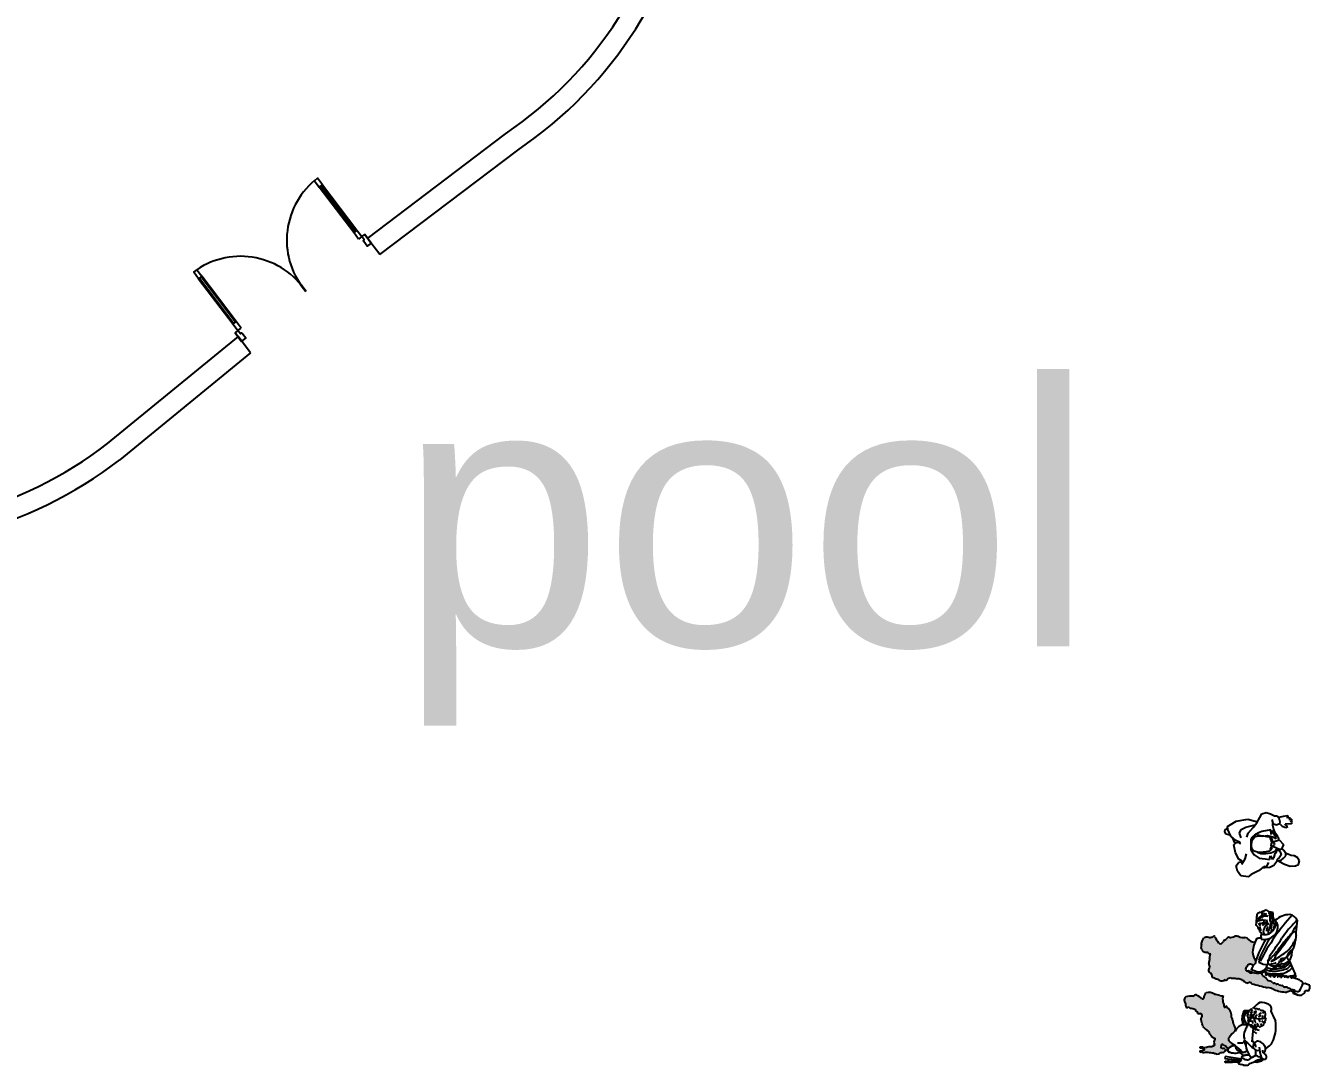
# Model space of a CAD drawing. Header units: millimetres. Extents: x -17017 to 2697, y 1903 to 18260.
# Drawn here: x -16975.748 to -16973.221, y 18224.347 to 18226.393 of the extents above; entities that cross this region are included whole.
import ezdxf

# ---------------------------------------------------------------- set-up
doc = ezdxf.new("R2010")
doc.units = ezdxf.units.MM
doc.linetypes.add('0', pattern=[0])
for name, color, linetype in [('1', 7, 'Continuous'), ('A-Door', 150, 'Continuous'), ('A-Glaz', 92, 'Continuous'), ('A-Wall', 50, 'Continuous'), ('BONGDO', 8, 'Continuous'), ('DIEN HOA', 111, 'Continuous'), ('DIENHOA', 3, 'Continuous'), ('NT', 1, 'Continuous')]:
    doc.layers.add(name, color=color, linetype=linetype)
doc.styles.get("Standard").update_dxf_attribs({"font": 'arial.ttf'})

# ---------------------------------------------------------------- blocks, each defined once
blk = doc.blocks.new('A$C213E319F')
at = {"layer": 'A-Door'}
for points in [[(35, 720), (0, 720), (0, 827), (50, 827), (50, 770), (50, 760), (35, 760)], [(1565, 720), (1600, 720), (1600, 827), (1550, 827), (1550, 770), (1550, 760), (1565, 760)], [(75, 720), (75, 640), (35, 640), (35, 720)], [(75, 640), (75, 80), (35, 80), (35, 640)], [(1525, 720), (1525, 640), (1565, 640), (1565, 720)], [(1525, 640), (1525, 80), (1565, 80), (1565, 640)], [(75, 0), (75, 80), (35, 80), (35, 0)], [(1525, 0), (1525, 80), (1565, 80), (1565, 0)]]:
    blk.add_lwpolyline(points, close=True, dxfattribs=at)
at = {"layer": 'A-Glaz'}
for points in [[(65, 640), (65, 80), (45, 80), (45, 640)], [(1535, 640), (1535, 80), (1555, 80), (1555, 640)]]:
    blk.add_lwpolyline(points, close=True, dxfattribs=at)
at = {"layer": 'A-Wall'}
for p, q in [((0, 827), (0, 720)), ((0, 827), (0, 720)), ((0, 827), (0, 720)), ((0, 827), (0, 720)), ((1600, 827), (1600, 720)), ((1600, 827), (1600, 720)), ((1600, 827), (1600, 720)), ((1600, 827), (1600, 720)), ((1600, 827), (1600, 720)), ((1600, 827), (1600, 720)), ((1600, 827), (1600, 720)), ((1600, 827), (1600, 720))]:
    blk.add_line(p, q, dxfattribs=at)
at = {"layer": 'NT', "color": 1}
for centre, start, end in [((32, 768), 273.1919, 3.8453), ((1568, 768), 176.1547, 266.8081)]:
    blk.add_arc(centre, 770, start, end, dxfattribs=at)
blk = doc.blocks.new('n43')
at = {"layer": 'BONGDO'}
h = blk.add_hatch(color=256, dxfattribs=at)
h.dxf.hatch_style = 1
h.paths.add_polyline_path([(-244, 235, 0.189822), (-207, 206, 0.132024), (-173, 219, 0.16762), (-156, 199, 0.012722), (-4, 160, -0.069924), (60, 143, 0.087508), (189, 117, -0.017585), (225, 129, -0.27277), (257, 98, -0.034751), (293, 85), (299, 89, -0.04982), (271, 101, -0.348721), (258, 120, -0.275721), (265, 131, 0.058353), (238, 140, -0.03654), (221, 149, 0.043784), (184, 164, 0.117468), (166, 164, -0.300836), (151, 175, 0.184303), (137, 182, -0.074517), (113, 188, 0.216167), (91, 194, -0.10127), (80, 194, 0.108857), (71, 206, 0.117803), (58, 205, -0.124861), (49, 208, 0.140049), (41, 216, 0.066781), (2, 229, -0.169306), (-5, 237, 0.151878), (-42, 272, -0.310901), (-49, 280, 0.043225), (-59, 291, -0.057437), (-65, 307, -0.136537), (-153, 310), (-158, 305, -0.223894), (-197, 322, -0.021174), (-208, 327, -0.333617), (-219, 342, -0.218061), (-210, 363, -0.046322), (-203, 365, 0.051159), (-199, 379, -0.115811), (-190, 390, 0.098737), (-180, 392, -0.171043), (-142, 378, -0.033742), (-124, 399, 0.375054), (-127, 443, -0.113266), (-149, 511, -0.088723), (-125, 609, -0.236839), (-201, 645, 0.034187), (-226, 652, -0.12099), (-285, 664, 0.063273), (-303, 665, 0.198406), (-325, 666, -0.145752), (-375, 656, 0.36637), (-384, 658, 0.07457), (-411, 635, -0.093184), (-427, 627, 0.232813), (-436, 616, -0.252736), (-466, 592, -0.3382), (-484, 603, -0.050074), (-522, 662, 0.364434), (-534, 665, -0.091948), (-567, 654, -0.130656), (-579, 656, 0.166773), (-630, 651, -0.031498), (-643, 623, -0.095462), (-649, 613, 0.054718), (-656, 599, 0.045233), (-652, 582, -0.04707), (-656, 551, -0.10197), (-648, 540, 0.147527), (-637, 516, 0.059626), (-598, 507, -0.082761), (-584, 501, 0.117317), (-564, 493, -0.03731), (-574, 444, 0.150384), (-573, 431, -0.053903), (-575, 409, -0.048685), (-579, 393, 0.158867), (-571, 363, 0.119474), (-585, 326, 0.229237), (-555, 301, -0.062263), (-550, 287, 0.126133), (-544, 257, -0.27863), (-509, 244, -0.12136), (-492, 242, -0.124837), (-477, 233, 0.273748), (-416, 239), (-415, 232), (-403, 237), (-394, 250), (-362, 260), (-359, 254, 0.037678), (-329, 254, 0.021175), (-294, 248, -0.169522), (-255, 235)])
h.paths.add_polyline_path([(-346, -164, 0.185688), (-357, -134, 0.255102), (-399, -35), (-402, -26), (-409, -18, -0.341076), (-427, -33, 0.159273), (-442, 23, -0.087984), (-440, 81, -0.10589), (-471, 83, 0.120207), (-524, 94, 0.217064), (-608, 109, 0.225305), (-628, 59, -0.49305), (-650, 52, 0.106538), (-701, 89, 0.238539), (-714, 88, -0.1001), (-735, 78, 0.063234), (-807, 69, 0.249793), (-821, 30, 0.250012), (-813, 17, -0.157082), (-808, -19, 0.611067), (-787, -33, -0.143701), (-763, -43, -0.108234), (-716, -56, -0.159752), (-704, -73), (-697, -72), (-690, -90, 0.10622), (-656, -92, -0.426437), (-663, -148, -0.204898), (-654, -169, -0.020512), (-640, -220), (-632, -227, 0.187085), (-588, -264, -0.132261), (-578, -279, 0.144343), (-561, -306, -0.090835), (-556, -315, 0.208758), (-520, -336), (-520, -348, 0.118614), (-531, -381, 0.115978), (-523, -395, -0.406), (-524, -408, -0.220631), (-534, -405, 0.211155), (-542, -421, 0.014213), (-595, -424, -0.100509), (-611, -426, -0.079723), (-639, -425, 0.027403), (-669, -426), (-669, -433), (-644, -431), (-643, -437, -0.052235), (-626, -443, -0.892518), (-627, -453, -0.048094), (-669, -462), (-667, -474), (-656, -469), (-630, -480, -0.142086), (-573, -482, -0.095542), (-522, -489, -0.15742), (-505, -493), (-479, -492), (-462, -477), (-444, -477, 0.261549), (-425, -469, -0.062258), (-411, -455, -0.086308), (-419, -444, 0.222281), (-426, -439, 0.064786), (-439, -440, 0.081871), (-462, -431, -0.050397), (-455, -399, -0.14588), (-439, -400, -0.130244), (-434, -409, -0.048707), (-411, -416, 0.222882), (-383, -436, -0.301741), (-321, -413, -0.019919), (-322, -407, -0.090404), (-384, -363, -0.323698), (-381, -330, -0.081702), (-320, -266, 0.150941), (-325, -221, 0.102468), (-338, -197, 0.168232)])
h.paths.add_polyline_path([(-248, -473, -0.07894), (-270, -470, -0.026588), (-282, -475, 0.01531), (-248, -499, 0.097247), (-219, -504, -0.098299), (-177, -505, -0.068045), (-203, -461, -0.173443)])
for p, q in [((-394, 250), (-362, 260)), ((-362, 260), (-359, 254)), ((-416, 239), (-415, 232)), ((-415, 232), (-403, 237)), ((-403, 237), (-394, 250)), ((-255, 235), (-244, 235)), ((293, 85), (301, 90)), ((-704, -73), (-697, -72)), ((-697, -72), (-690, -90)), ((-402, -26), (-409, -18)), ((-399, -35), (-402, -26)), ((-640, -220), (-632, -227)), ((-520, -336), (-520, -348)), ((-669, -426), (-669, -433)), ((-669, -433), (-644, -431)), ((-669, -462), (-667, -474)), ((-667, -474), (-656, -469)), ((-656, -469), (-630, -480)), ((-644, -431), (-643, -437)), ((-505, -493), (-479, -492)), ((-479, -492), (-462, -477)), ((-462, -477), (-444, -477))]:
    blk.add_line(p, q, dxfattribs=at)
for centre, radius, start, end in [((-858, 736), 243, 332.3308, 339.5473), ((-598, 579), 78.6, 76.1051, 113.9781), ((-571, 678), 23.5, 247.9885, 277.7639), ((-580, 750), 96.4, 277.6682, 298.6821), ((-530, 657), 9.31, 33.0283, 113.1221), ((-210, 826), 353, 207.7365, 219.2032), ((-439, 672), 46.4, 285.1698, 306.4646), ((-322, 555), 120, 121.4252, 138.1763), ((-381, 651), 7.05, 38.1619, 123.8958), ((-367, 744), 89, 264.7229, 297.8933), ((-315, 639), 28.7, 66.2541, 111.1424), ((-301, 594), 71.5, 77.3238, 91.8056), ((-233, 778), 126, 245.4181, 273.0128), ((-265, 465), 192, 70.5596, 78.3916), ((-127, 703), 94, 217.7784, 269.0906), ((-589, 574), 71.5, 147.167, 159.6951), ((-558, 612), 99.1, 187.6973, 198.0569), ((-815, 587), 163, 347.1373, 357.9171), ((-680, 526), 34.6, 23.1844, 46.4737), ((-673, 635), 32.5, 317.33, 339.1423), ((-604, 547), 45.2, 189.2949, 222.8635), ((-580, 672), 166, 250.02, 263.6692), ((-611, 463), 46.5, 56.3999, 74.0572), ((-467, 609), 17.3, 201.2037, 275.9459), ((-473, 631), 39.9, 280.7582, 337.493), ((-420, 612), 16.8, 114.2241, 166.647), ((-559, 539), 46.2, 235.1292, 263.1683), ((-663, 419), 87.8, 342.7349, 353.8838), ((-530, 389), 48.9, 176.2479, 212.3557), ((-551, 439), 23.6, 167.6596, 201.8687), ((-673, 431), 99.7, 347.6583, 0), ((-897, 534), 335, 344.3947, 352.9415), ((-501, 317), 84.3, 146.8858, 174.138), ((-544, 344), 44.6, 204.5925, 256.2374), ((-608, 276), 58.7, 11.3113, 25.5624), ((-488, 283), 62.5, 176.3082, 205.0639), ((-537, 221), 36.1, 39.0311, 101.3087), ((-344, 452), 199, 265.6844, 274.3156), ((-244, 659), 414, 258.1126, 262.9648), ((-504, 208), 36.3, 70.4508, 98.1292), ((-504, 209), 35.4, 41.5555, 70.0189), ((-453, 288), 60.3, 245.839, 307.0772), ((-293, 186), 62.4, 52.8311, 91.3168), ((-188, 268), 64.3, 209.9563, 252.9489), ((-215, 276), 70.3, 276.2533, 306.3371), ((-135, 234), 40.7, 201.5735, 239.6354), ((691, 3168), 3087, 254.0746, 256.99), ((-31, -75), 237, 67.3802, 83.3796), ((199, 495), 379, 248.4517, 268.4561), ((374, -399), 548, 105.7681, 109.7979), ((215, 87), 42.9, 15.1305, 76.16), ((-778, 37), 44, 132.5087, 188.609), ((-805, 31), 15.9, 184.399, 240.5465), ((-867, -9), 60.3, 351.7594, 26.5664), ((-735, -211), 289, 90, 104.473), ((-749, 134), 57.4, 283.5678, 303.6885), ((-707, 75), 15.3, 66.0388, 130.2205), ((-761, -47), 148, 41.8219, 66.1266), ((-642, 64), 14.4, 235.0334, 340.0158), ((-565, 62), 63.6, 132.3558, 183.1438), ((-582, 10), 103, 55.4093, 104.3969), ((-521, -20), 114, 64.027, 91.4449), ((-450, 154), 74.2, 253.6749, 277.8529), ((-279, 45), 165, 167.6529, 187.7656), ((-521, -28), 93.7, 356.7601, 32.9588), ((180, -167), 276, 65.9489, 73.91), ((-794, -21), 14.1, 169.3797, 298.9482), ((-792, -79), 46.6, 50.4477, 83.1576), ((-768, -157), 114, 62.6278, 87.3372), ((-736, -82), 33.2, 15.5389, 51.8444), ((-670, -11), 82, 255.9646, 280.2174), ((-686, -116), 39.3, 306.8282, 39.2089), ((-428, -14), 19.4, 271.4257, 346.7587), ((-468, -123), 112, 354.0935, 51.3377), ((-682, -169), 28.8, 0.8047, 47.1228), ((-1276, -362), 652, 12.5821, 17.2825), ((-562, -189), 78.9, 208.7074, 251.0942), ((-390, -164), 44.6, 0, 42.0773), ((-390, -192), 52.3, 354.4721, 32.6703), ((-390, -240), 67.1, 15.9463, 39.3485), ((-395, -251), 76.3, 348.6894, 23.0233), ((-611, -291), 34.9, 19.6282, 49.7653), ((-524, -265), 55.9, 194.7662, 227.6202), ((-583, -324), 28.4, 18.2295, 38.9904), ((-514, -284), 52.2, 215.8371, 263.0034), ((-458, -387), 73.8, 147.8218, 174.8798), ((-647, -701), 276, 88.4088, 94.6875), ((-692, -240), 223, 275.8967, 287.7236), ((-666, -522), 88.1, 61.2321, 74.7446), ((-623, -339), 87.8, 259.199, 277.4316), ((-605, -580), 103, 71.7809, 104.1282), ((-627, -448), 4.99, 305.7953, 48.1793), ((-609, -386), 40.5, 267.2674, 290.2252), ((-526, -1357), 936, 91.014, 94.2712), ((-565, -619), 137, 71.4007, 93.2311), ((-520, -422), 21.9, 130.1798, 177.8723), ((-526, -395), 13, 232.1214, 281.8889), ((-496, -371), 36.6, 195.7509, 222.3574), ((-530, -401), 8.85, 314.1951, 41.9867), ((-520, -517), 28.1, 58.4006, 94.185), ((-301, -451), 163, 161.2354, 172.7758), ((-478, -506), 76.8, 59.534, 78.2556), ((-449, -426), 28, 69.0017, 102.2007), ((-441, -456), 20.6, 262.0564, 320.6856), ((-454, -414), 20, 13.7687, 43.4513), ((-429, -491), 52.4, 86.0547, 100.8819), ((-458, -530), 123, 67.5359, 78.6899), ((-428, -449), 10.6, 25.4629, 75.5911), ((-362, -518), 79.2, 127.8756, 142.1256), ((-383, -428), 39.4, 205.2679, 224.9994), ((-376, -396), 40.6, 209.7444, 260.0038), ((127, 73), 684, 233.2635, 236.7719), ((-222, -428), 75.6, 249.4451, 271.6625)]:
    blk.add_arc(centre, radius, start, end, dxfattribs=at)
at = {"layer": 'DIENHOA'}
for p, q in [((-61, 884), (-46, 904)), ((-46, 904), (-42, 889)), ((-42, 889), (-24, 887)), ((-24, 887), (-10, 891)), ((-95, 786), (-73, 799)), ((-73, 799), (-67, 793)), ((-67, 793), (-54, 796)), ((-54, 796), (-44, 806)), ((-46, 830), (-34, 814)), ((-44, 806), (-27, 809)), ((-44, 796), (-26, 801)), ((-26, 801), (-18, 808)), ((-23, 822), (-13, 826)), ((-18, 808), (-1, 810)), ((-13, 826), (-6, 822)), ((-86, 412), (-81, 427)), ((210, 427), (269, 292)), ((-158, 305), (-153, 310)), ((263, 268), (280, 267)), ((-182, -68), (-233, -68)), ((-245, -201), (-195, -201)), ((-143, -234), (-156, -374)), ((-299, -384), (-247, -381)), ((-418, -517), (-422, -536)), ((-422, -536), (-262, -554)), ((-418, -576), (-420, -563)), ((-420, -563), (-354, -563)), ((-260, -544), (-418, -517)), ((-418, -576), (-276, -569)), ((-264, -542), (-262, -538)), ((-256, -545), (-264, -542))]:
    blk.add_line(p, q, dxfattribs=at)
for centre, radius, start, end in [((-71, 871), 35.1, 131.5344, 160.1511), ((-92, 930), 32.6, 266.5059, 310.3671), ((-59, 940), 36.4, 251.6038, 262.4047), ((1390, -2693), 3880, 111.1958, 112.0188), ((29, 961), 54.8, 221.5406, 270), ((-3, 871), 25.2, 351.7922, 66.4995), ((43, 922), 21.1, 228.9423, 251.5635), ((86, 886), 56.9, 168.1333, 231.8295), ((27, 835), 67.6, 68.5505, 82.5064), ((-28, 882), 81.7, 354.1742, 10.8045), ((-82, 779), 35.1, 156.4799, 188.1294), ((-145, 722), 59.8, 33.364, 62.2162), ((107, 785), 224, 163.5721, 173.5124), ((-25, 807), 90.5, 178.3636, 188.7884), ((140, 613), 312, 131.808, 144.7213), ((-282, 886), 178, 347.6556, 359.1187), ((94, 667), 256, 126.3852, 139.2705), ((-76, 729), 90.4, 88.1548, 102.2575), ((-38, 764), 42.5, 152.5946, 184.7876), ((162, 804), 246, 190.2432, 199.8912), ((1834, -575), 2154, 137.7437, 152.4854), ((-5, 677), 158, 104.9708, 115.6789), ((7, 761), 113, 112.0533, 131.4703), ((-61, 685), 187, 69.5337, 89.1117), ((-8, 739), 53.5, 71.3516, 148.316), ((94, 690), 141, 148.3948, 168.2306), ((-33, 722), 143, 74.6129, 90.7743), ((-137, 952), 218, 300.6298, 312.0289), ((47, 726), 59.3, 143.9751, 190.9695), ((111, 703), 105, 146.7088, 164.2558), ((128, 839), 109, 164.9328, 183.1393), ((33, 836), 14.4, 189.8649, 231.0616), ((-97, 804), 127, 339.9678, 359.3014), ((-23, 799), 53.4, 4.3508, 29.2891), ((26, 800), 39.6, 17.4863, 80.5368), ((226, 753), 192, 158.3963, 188.6653), ((36, 835), 16.2, 314.9352, 21.7996), ((33, 873), 20.1, 332.8197, 3.0889), ((103, 862), 52.4, 178.0984, 208.4407), ((-35, 763), 99.2, 12.3413, 28.5209), ((27, 782), 42.7, 307.072, 344.3591), ((122, 897), 89, 222.7031, 236.4834), ((43, 768), 25.1, 5.0482, 41.3452), ((-37, 800), 118, 331.2874, 2.4468), ((219, 661), 218, 90.4157, 132.0323), ((10, 788), 72.3, 13.7575, 29.577), ((37, 767), 61.4, 357.8391, 48.2111), ((-59, 761), 157, 338.116, 1.2761), ((1952, -799), 2325, 135.7446, 139.1646), ((206, 793), 86.9, 20.2741, 82.4052), ((427, 637), 196, 138.036, 161.9004), ((1597, 638), 1322, 171.9644, 177.0248), ((137, 492), 287, 148.3607, 176.2391), ((827, 116), 994, 148.4197, 161.882), ((-84, 549), 96.9, 79.8751, 104.0748), ((-133, 753), 38.6, 346.6087, 1.9712), ((-87, 746), 9.46, 192.5272, 220.5987), ((-100, 717), 23.5, 347.662, 75.1925), ((1890, -415), 2153, 150.5362, 156.8311), ((-70, 712), 6.56, 175.3184, 236.6757), ((-82, 684), 23.3, 13.0907, 69.3659), ((22, 665), 90, 167.4723, 197.561), ((-53, 642), 44.6, 92.0704, 107.3357), ((-37, 790), 155, 260.0991, 300.3648), ((-49, 698), 13.4, 220.5988, 274.8995), ((-16, 829), 147, 257.23, 271.5076), ((-8, 714), 36.7, 172.0114, 216.0586), ((-61, 856), 181, 285.6886, 293.4609), ((107, 699), 103, 161.8125, 180.9577), ((-80, 844), 179, 300.5917, 310.4886), ((-3410, 3043), 4283, 323.3026, 325.9702), ((-26, 729), 62.4, 341.4674, 355.9148), ((125, 641), 111, 132.9572, 143.2923), ((-87, 831), 216, 306.32, 323.6853), ((2, 778), 73.1, 310.9841, 331.7014), ((-3520, 3317), 4583, 321.6788, 325.149), ((663, 328), 612, 140.043, 148.7397), ((756, 146), 755, 133.0427, 143.5141), ((-160, 853), 485, 317.952, 333.2621), ((268, 664), 44.2, 78.9628, 128.4188), ((686, 595), 415, 168.6903, 175.9179), ((212, 686), 67.5, 351.954, 18.4346), ((10, 526), 161, 185.4402, 211.2888), ((1418, -431), 1632, 141.0247, 145.2369), ((12, 713), 263, 300.4075, 315.5914), ((265, 458), 76.8, 109.9105, 176.9984), ((590, 138), 516, 133.4075, 141.1831), ((278, 514), 42.6, 146.3105, 195.5093), ((174, 596), 90.4, 319.3994, 347.4714), ((103, 634), 169, 340.0996, 356.6336), ((-172, 364), 31.4, 124.5437, 150.968), ((-191, 415), 25.4, 272.2156, 294.7713), ((-181, 331), 60.7, 49.9766, 88.8011), ((24, 256), 206, 136.0057, 151.9407), ((-151, 419), 33.4, 322.2407, 44.4758), ((-99, 410), 24, 23.1979, 66.801), ((-13, 514), 126, 234.3441, 275.9823), ((-172, 461), 187, 317.5501, 338.199), ((110, 407), 109, 172.235, 187.765), ((56, 447), 72.4, 220.9093, 293.9892), ((-105, 495), 129, 325.349, 354.6856), ((-99, 551), 164, 307.8059, 323.4191), ((41, 470), 75.2, 258.8568, 304.7486), ((-212, 946), 582, 294.537, 307.7683), ((203, 219), 262, 121.5354, 131.3277), ((143, 371), 137, 132.3982, 143.0559), ((-81, 625), 202, 310.4793, 321.3409), ((58, 456), 15.5, 303.6914, 19.4396), ((149, 455), 77, 164.4763, 175.5083), ((-112, 705), 393, 297.9628, 304.6958), ((37, 450), 84.3, 305.0554, 346.1853), ((114, 473), 104, 259.9569, 299.0239), ((168, 300), 98.9, 103.7073, 124.4983), ((95, 503), 91.6, 280.8271, 326.9437), ((152, 409), 39.4, 98.6528, 147.8984), ((149, 473), 77.1, 266.5283, 322.8512), ((143, 528), 80.2, 272.0899, 304.0779), ((95, 496), 132, 301.552, 323.2569), ((126, 452), 98.3, 297.333, 336.9237), ((267, 488), 83.2, 198.4345, 227.201), ((135, 439), 106, 305.8828, 330.7618), ((128, 498), 109, 319.1106, 2.1211), ((-192, 343), 26.2, 132.4614, 181.6671), ((-203, 342), 16, 177.4358, 251.234), ((-192, 326), 40.4, 105.9427, 116.5515), ((-152, 457), 142, 246.805, 251.6571), ((-268, 391), 69.9, 338.339, 350.0536), ((-173, 298), 33.8, 110.653, 134.995), ((-158, 355), 50.3, 220.277, 270.7573), ((-66, 529), 232, 239.203, 246.2946), ((-127, 335), 35.5, 149.4111, 186.7161), ((-140, 329), 22.2, 176.0988, 212.7476), ((-147, 322), 13.1, 203.2022, 243.3364), ((-125, 357), 33.2, 187.9293, 231.6739), ((-104, 466), 163, 252.5281, 283.6279), ((-125, 360), 35.2, 234.0951, 260.2448), ((-283, -160), 508, 69.513, 72.6002), ((-92, 448), 132, 264.4734, 275.5266), ((-94, 416), 101, 278.3529, 306.7417), ((-72, 377), 69.6, 275.2306, 309.5893), ((9, 329), 77.5, 195.9019, 209.0511), ((-116, 230), 83.6, 36.8659, 46.7662), ((-40, 281), 9.38, 185.5016, 235.0041), ((-80, 195), 86.6, 29.194, 65.85), ((20, 356), 57.9, 201.5042, 248.9593), ((49, 455), 134, 235.7354, 278.7682), ((4, 299), 26.9, 146.7355, 203.8299), ((-12, 309), 22.9, 246.7979, 276.3453), ((62, 512), 168, 243.3737, 263.2306), ((-11, 292), 6.09, 281.8906, 335.4384), ((0, 296), 8.82, 122.6549, 232.1204), ((77, 766), 469, 259.9343, 275.7745), ((86, 506), 221, 246.9334, 271.8554), ((74, 290), 63.2, 173.436, 193.8248), ((30, 304), 33.9, 238.4609, 277.6468), ((-59, 439), 140, 308.3258, 332.8425), ((-190, 209), 233, 15.3477, 21.0047), ((68, 541), 197, 262.5684, 281.8941), ((127, 322), 87.5, 202.9567, 219.436), ((56, 381), 28.4, 260.1392, 304.9927), ((65, 293), 26.6, 256.3265, 287.1455), ((61, 273), 13.3, 333.4388, 67.4783), ((46, 701), 380, 273.6174, 293.5492), ((110, 221), 66.2, 93.8147, 105.113), ((151, 257), 58.4, 149.9007, 168.7131), ((103, 279), 14, 229.0809, 269.2038), ((158, 246), 58.5, 137.7437, 161.1782), ((126, 387), 102, 258.754, 266.0542), ((-78, 1194), 866, 282.4503, 286.7282), ((126, 226), 59.1, 87.397, 97.3757), ((162, 280), 40.3, 171.8332, 202.1506), ((110, 474), 176, 274.7117, 318.0495), ((132, 288), 24.8, 253.0698, 283.1112), ((88, 83), 207, 71.5622, 78.4429), ((107, 278), 34, 335.0598, 7.4623), ((162, 304), 26.4, 249.0396, 284.9338), ((135, 275), 30, 339.5886, 5.5256), ((166, 244), 20.5, 64.6453, 99.0918), ((73, 19), 276, 64.3194, 69.5328), ((161, 271), 16.6, 328.7858, 14.6596), ((213, 275), 27.5, 186.5367, 217.7274), ((201, 241), 19, 75.8055, 118.4469), ((276, -113), 390, 94.225, 102.3072), ((180, 272), 28.1, 332.7043, 358.4212), ((267, 274), 42.5, 179.5789, 197.784), ((237, 272), 16, 226.6318, 264.4731), ((234, 279), 23.1, 274.2371, 295.2547), ((283, 270), 41.3, 171.9702, 196.3869), ((237, 314), 38.7, 284.0895, 324.7713), ((270, 276), 23.2, 177.9907, 261.6123), ((235, 266), 27.5, 5.1806, 33.6486), ((59, 181), 237, 21.2941, 27.7823), ((9, 243), 15.2, 203.4865, 241.9241), ((-29, 75), 157, 63.4316, 78.714), ((32, 198), 20.4, 29.0511, 60.9406), ((59, 224), 18.9, 240.0796, 268.5483), ((65, 179), 27, 77.7335, 104.6081), ((49, 178), 35.5, 26.5617, 51.4122), ((84, 219), 25.4, 261.615, 284.7456), ((94, 167), 27.9, 48.4994, 97.2905), ((144, 266), 84.2, 248.3454, 265.392), ((135, 160), 22, 43.5271, 85.2975), ((167, 181), 16.8, 198.941, 265.9138), ((175, 127), 38.3, 76.9977, 103.7966), ((115, -59), 233, 62.7615, 72.7897), ((288, 260), 130, 239.2463, 247.617), ((215, 22), 121, 64.9799, 78.8483), ((271, 120), 13.2, 115.329, 176.9876), ((290, 162), 39.6, 232.7109, 301.4912), ((201, 30), 232, 66.6162, 73.6082), ((279, 177), 67.7, 54.1653, 77.9035), ((184, 232), 163, 321.026, 351.2865), ((370, 291), 78.2, 228.81, 242.8629), ((318, 197), 28.5, 19.0579, 55.4038), ((363, 147), 53, 84.2677, 111.9981), ((398, 14), 117, 96.3411, 106.2819), ((230, -262), 482, 67.6646, 73.2985), ((382, 85), 44.6, 69.1428, 86.3242), ((355, 169), 60.1, 315.5382, 14.5324), ((6, -148), 182, 117.4845, 143.3643), ((-61, -132), 146, 61.115, 96.5566), ((276, 119), 18.7, 175.6239, 252.5229), ((344, 240), 157, 241.9732, 260.7526), ((308, 151), 67.1, 279.8927, 319.6042), ((339, 124), 26.3, 319.5592, 3.5758), ((-95, -147), 159, 150.131, 199.951), ((-85, -147), 159, 150.131, 199.951), ((-177, -132), 57.6, 100.9676, 177.8243), ((-127, -118), 74.7, 115.3438, 179.2559), ((-77, -79), 130, 196.7661, 207.7818), ((-186, -115), 10.3, 89.9966, 180), ((-97, -133), 77.2, 138.4729, 181.952), ((-117, -118), 61.4, 121.7509, 154.8855), ((-43, -175), 126, 145.6178, 161.8364), ((-160, -39), 11.5, 277.4312, 320.6767), ((-139, -51), 13.1, 54.4946, 158.025), ((-93, -137), 56, 107.0466, 178.8188), ((-108, -108), 37, 95.9472, 145.981), ((-112, -19), 28.9, 228.8148, 257.4555), ((-87, -140), 37, 118.3035, 167.6921), ((-113, -80), 33.7, 60.7576, 99.7479), ((-91, -33), 18.2, 251.5655, 284.349), ((-60, -152), 37, 95.9472, 145.981), ((-41, -132), 50.2, 117.9334, 158.7029), ((-88, -65), 14.5, 44.979, 83.67), ((-65, -45), 16.5, 218.2909, 263.6012), ((-60, -55), 8.71, 225.0008, 261.8704), ((-59, -83), 19.5, 75.8755, 97.765), ((-62, -103), 40, 7.9895, 79.1478), ((-31, -96), 21.2, 98.7159, 174.8053), ((-25, -129), 27.7, 144.4609, 194.3001), ((-6, -129), 22.7, 165.6769, 207.5354), ((-94, -94), 72.2, 335.9846, 357.2297), ((-17, -54), 55.8, 11.9412, 62.3554), ((-68, -42), 106, 341.0742, 0), ((903, 298), 948, 203.2873, 209.2487), ((-202, -329), 134, 107.6491, 152.2894), ((-161, -132), 74, 178.4088, 245.8343), ((-239, -237), 26.6, 307.5693, 356.6333), ((-88, -279), 131, 143.3913, 162.0953), ((-267, -138), 79.1, 340.1675, 353.0469), ((-186, -167), 7.65, 163.61, 211.5796), ((-165, -221), 85.3, 75.1851, 108.1028), ((-199, -147), 10.5, 359.3339, 43.5041), ((-212, -181), 22.7, 7.1541, 27.8979), ((-200, -189), 14.1, 304.6226, 12.8753), ((-152, -139), 71.9, 237.1285, 258.6904), ((-154, -166), 38.4, 199.4405, 210.9629), ((-134, -190), 45.3, 201.1324, 256.4763), ((-106, -164), 67.9, 155.1106, 191.2652), ((-154, -198), 13.5, 180, 243.6716), ((-175, -261), 52.7, 57.725, 80.3644), ((-105, -167), 47.8, 174.2895, 211.4977), ((-118, -112), 109, 254.8595, 275.4117), ((-136, -202), 32.9, 254.3586, 327.6771), ((-157, -327), 189, 74.9774, 85.9208), ((-71, -140), 64.8, 179.2806, 222.2494), ((-106, -187), 27.1, 194.0361, 246.2342), ((-62, -146), 113, 232.2597, 257.6291), ((-99, -233), 31.2, 185.1504, 234.8435), ((-83, 131), 276, 264.7264, 281.7222), ((-103, -299), 79.2, 77.6923, 93.8351), ((-80, -181), 27.1, 194.0361, 246.2342), ((-46, -142), 43.9, 184.0866, 227.2218), ((-78, -210), 14.1, 234.912, 285.5237), ((-36, -293), 79, 101.7122, 118.9331), ((-45, -187), 27.1, 194.0361, 246.2342), ((-40, -157), 20.6, 194.6566, 269.3048), ((-95, -168), 64.1, 312.1846, 329.7429), ((-45, -195), 7.94, 318.9959, 15.9458), ((42, -225), 85.6, 145.3751, 158.1889), ((-120, -132), 101, 334.3505, 342.6455), ((-31, -153), 14.4, 11.7685, 70.186), ((-34, -149), 16.6, 308.7673, 356.5317), ((-291, -221), 371, 339.4131, 8.605), ((-360, -348), 27.5, 140.0408, 211.7875), ((-230, -215), 213, 223.8326, 244.4954), ((-155, -483), 273, 127.2332, 145.9165), ((-261, -350), 34.5, 294.3033, 354.7817), ((-133, -311), 104, 149.2988, 200.4442), ((-264, -414), 49.1, 10.035, 55.0748), ((163, -35), 503, 218.4819, 232.2906), ((-28, -390), 189, 172.9704, 227.1645), ((-147, -382), 12.6, 321.9859, 139.0266), ((-158, -307), 42.5, 45.9085, 73.7441), ((-89, -421), 56.5, 97.2056, 191.8997), ((-104, -261), 29, 212.9068, 258.0793), ((-113, -457), 93.2, 12.746, 79.9638), ((-71, -313), 133, 291.7128, 343.1228), ((-281, -484), 122, 155.2622, 167.0433), ((-371, -442), 32.5, 207.5542, 272.5228), ((-378, -455), 14.1, 143.1285, 251.9246), ((-335, -471), 59.8, 76.4513, 155.5932), ((-325, -359), 124, 242.1344, 295.9612), ((511, 453), 1197, 225.9565, 230.6687), ((-251, -402), 71.2, 184.6109, 272.0144), ((-200, -611), 108, 77.6326, 119.5906), ((-243, -403), 69.8, 265.4264, 301.9147), ((-95, -396), 61.4, 216.121, 283.3071), ((-161, -426), 43.9, 1.159, 55.5532), ((-352, -460), 236, 348.8089, 1.5024), ((510, -346), 601, 187.4408, 197.1995), ((-6, -452), 47.4, 181.302, 246.793), ((-99, -436), 77, 322.2916, 0), ((-44, -520), 31.1, 303.0831, 51.7115), ((-365, -557), 26.4, 143.5549, 193.2569), ((-353, -1008), 445, 80.0956, 90.1029), ((-331, -505), 84.6, 297.865, 331.2278), ((-277, -576), 14.5, 194.4446, 246.0624), ((-240, -458), 138, 251.8412, 262.0113), ((-206, -750), 219, 98.9721, 104.8038), ((-242, -530), 17.7, 130.4244, 212.5131), ((-281, -690), 98.1, 65.2267, 76.927), ((-214, -517), 30.8, 213.5333, 271.3638), ((-231, -552), 49.9, 259.696, 280.304), ((-210, -571), 32, 248.1124, 273.6788), ((-199, -500), 49.3, 252.5311, 282.2641), ((-223, -517), 87.5, 279.3565, 292.0824), ((-275, -519), 116, 317.0555, 325.4054), ((705, -1899), 1619, 120.6758, 123.5063), ((-203, -449), 138, 280.0311, 302.9364), ((-111, -462), 109, 257.7495, 311.4268), ((29, -932), 400, 104.6197, 113.2266), ((-229, -745), 263, 56.8266, 65.6967), ((-93, -495), 64.5, 255.8195, 314.8105), ((-71, -546), 25, 74.9851, 123.6885), ((-124, -502), 68.5, 320.4095, 337.1681), ((-25, -501), 45, 209.2759, 268.2903)]:
    blk.add_arc(centre, radius, start, end, dxfattribs=at)
blk = doc.blocks.new('Arch.Space.People7585')
at = {"layer": 'DIEN HOA', "linetype": 'Continuous'}
for p, q in [((124.777, 137.356), (124.861, 137.41)), ((124.861, 137.41), (124.977, 137.428)), ((124.977, 137.428), (125.071, 137.401)), ((125.029, 137.345), (125.067, 137.393)), ((125.067, 137.393), (125.094, 137.443)), ((125.094, 137.443), (125.116, 137.481)), ((125.116, 137.481), (125.158, 137.495)), ((125.158, 137.495), (125.2, 137.481)), ((125.2, 137.481), (125.239, 137.462)), ((125.225, 137.389), (125.216, 137.424)), ((125.221, 137.387), (125.221, 137.368)), ((125.231, 137.379), (125.225, 137.389)), ((125.239, 137.462), (125.266, 137.462)), ((125.289, 137.381), (125.26, 137.37)), ((125.266, 137.462), (125.283, 137.441)), ((125.325, 137.456), (125.283, 137.445)), ((125.283, 137.441), (125.293, 137.401)), ((125.293, 137.401), (125.289, 137.381)), ((125.368, 137.462), (125.325, 137.456)), ((125.343, 137.381), (125.408, 137.387)), ((125.352, 137.37), (125.343, 137.381)), ((125.36, 137.445), (125.373, 137.451)), ((125.393, 137.439), (125.36, 137.445)), ((125.375, 137.458), (125.368, 137.462)), ((125.373, 137.451), (125.375, 137.458)), ((125.381, 137.428), (125.395, 137.429)), ((125.41, 137.424), (125.381, 137.428)), ((125.396, 137.437), (125.393, 137.439)), ((125.393, 137.406), (125.408, 137.41)), ((125.406, 137.404), (125.393, 137.406)), ((125.395, 137.429), (125.396, 137.437)), ((125.416, 137.395), (125.406, 137.404)), ((125.408, 137.41), (125.414, 137.42)), ((125.408, 137.387), (125.416, 137.395)), ((125.414, 137.42), (125.41, 137.424)), ((124.75, 137.304), (124.754, 137.326)), ((124.765, 137.281), (124.75, 137.304)), ((124.754, 137.326), (124.777, 137.341)), ((124.804, 137.272), (124.765, 137.281)), ((124.779, 137.328), (124.777, 137.356)), ((124.81, 137.26), (124.779, 137.328)), ((124.86, 137.218), (124.81, 137.26)), ((124.896, 137.289), (124.913, 137.326)), ((124.912, 137.245), (124.896, 137.289)), ((124.913, 137.326), (124.958, 137.349)), ((124.958, 137.349), (125.05, 137.374)), ((124.969, 137.251), (124.979, 137.291)), ((124.979, 137.291), (125.029, 137.345)), ((125.044, 137.272), (125.021, 137.251)), ((125.025, 137.232), (125.048, 137.258)), ((125.083, 137.295), (125.044, 137.272)), ((125.048, 137.258), (125.09, 137.263)), ((125.072, 137.269), (125.075, 137.275)), ((125.077, 137.26), (125.072, 137.269)), ((125.075, 137.275), (125.112, 137.263)), ((125.114, 137.308), (125.083, 137.295)), ((125.09, 137.263), (125.131, 137.265)), ((125.166, 137.316), (125.114, 137.308)), ((125.125, 137.26), (125.171, 137.268)), ((125.131, 137.265), (125.163, 137.258)), ((125.163, 137.258), (125.19, 137.255)), ((125.202, 137.322), (125.166, 137.316)), ((125.171, 137.268), (125.223, 137.253)), ((125.19, 137.255), (125.203, 137.249)), ((125.206, 137.279), (125.202, 137.322)), ((125.218, 137.316), (125.206, 137.279)), ((125.231, 137.297), (125.218, 137.316)), ((125.221, 137.368), (125.229, 137.331)), ((125.229, 137.331), (125.239, 137.304)), ((125.26, 137.37), (125.231, 137.379)), ((125.243, 137.266), (125.231, 137.297)), ((125.239, 137.304), (125.271, 137.262)), ((125.258, 137.245), (125.243, 137.266)), ((125.271, 137.262), (125.252, 137.256)), ((125.294, 137.378), (125.316, 137.358)), ((125.316, 137.358), (125.352, 137.347)), ((125.371, 137.356), (125.352, 137.37)), ((125.352, 137.347), (125.371, 137.356)), ((124.848, 137.195), (124.831, 137.241)), ((124.838, 137.176), (124.858, 137.197)), ((124.856, 137.097), (124.838, 137.176)), ((124.858, 137.197), (124.885, 137.201)), ((124.894, 137.201), (124.86, 137.218)), ((124.885, 137.201), (124.904, 137.187)), ((124.904, 137.187), (124.894, 137.201)), ((125.021, 137.251), (125.006, 137.229)), ((125.006, 137.229), (125.006, 137.185)), ((125.006, 137.185), (125.008, 137.128)), ((125.013, 137.171), (125.015, 137.207)), ((125.018, 137.137), (125.013, 137.171)), ((125.015, 137.207), (125.025, 137.232)), ((125.034, 137.118), (125.018, 137.137)), ((125.205, 137.128), (125.19, 137.115)), ((125.207, 137.225), (125.198, 137.242)), ((125.198, 137.129), (125.207, 137.146)), ((125.203, 137.249), (125.209, 137.239)), ((125.214, 137.146), (125.205, 137.128)), ((125.213, 137.203), (125.207, 137.225)), ((125.207, 137.146), (125.21, 137.162)), ((125.208, 137.174), (125.209, 137.186)), ((125.21, 137.162), (125.208, 137.174)), ((125.209, 137.239), (125.215, 137.219)), ((125.209, 137.186), (125.213, 137.203)), ((125.216, 137.158), (125.214, 137.146)), ((125.215, 137.219), (125.216, 137.201)), ((125.216, 137.201), (125.227, 137.194)), ((125.226, 137.168), (125.216, 137.163)), ((125.216, 137.163), (125.216, 137.158)), ((125.223, 137.253), (125.244, 137.243)), ((125.235, 137.176), (125.226, 137.168)), ((125.227, 137.206), (125.256, 137.214)), ((125.227, 137.194), (125.236, 137.188)), ((125.229, 137.156), (125.227, 137.156)), ((125.254, 137.147), (125.229, 137.156)), ((125.239, 137.182), (125.235, 137.176)), ((125.236, 137.188), (125.239, 137.182)), ((125.262, 137.135), (125.237, 137.108)), ((125.244, 137.243), (125.246, 137.235)), ((125.246, 137.235), (125.258, 137.245)), ((125.273, 137.135), (125.254, 137.147)), ((125.256, 137.214), (125.287, 137.226)), ((125.258, 137.108), (125.268, 137.129)), ((125.268, 137.129), (125.294, 137.108)), ((125.271, 137.253), (125.279, 137.235)), ((125.304, 137.126), (125.273, 137.135)), ((125.279, 137.235), (125.281, 137.229)), ((125.287, 137.226), (125.327, 137.179)), ((125.327, 137.179), (125.304, 137.126)), ((125.333, 137.12), (125.316, 137.135)), ((124.888, 137.035), (124.856, 137.097)), ((124.861, 136.968), (124.888, 137.006)), ((124.923, 137.014), (124.888, 137.035)), ((124.888, 137.006), (124.921, 137.008)), ((124.917, 136.987), (124.952, 137.039)), ((124.921, 137.008), (124.917, 136.987)), ((124.952, 137.039), (124.965, 137.087)), ((125.008, 137.128), (125.039, 137.076)), ((125.05, 137.109), (125.034, 137.118)), ((125.039, 137.076), (125.089, 137.045)), ((125.077, 137.104), (125.05, 137.109)), ((125.076, 137.107), (125.071, 137.103)), ((125.071, 137.103), (125.075, 137.098)), ((125.075, 137.098), (125.103, 137.102)), ((125.104, 137.101), (125.077, 137.104)), ((125.106, 137.087), (125.081, 137.097)), ((125.089, 137.045), (125.148, 137.037)), ((125.127, 137.102), (125.104, 137.101)), ((125.154, 137.087), (125.106, 137.087)), ((125.159, 137.107), (125.127, 137.102)), ((125.148, 137.037), (125.189, 137.031)), ((125.202, 137.093), (125.154, 137.087)), ((125.19, 137.115), (125.159, 137.107)), ((125.189, 137.031), (125.2, 137.066)), ((125.2, 137.066), (125.221, 137.035)), ((125.237, 137.108), (125.202, 137.093)), ((125.221, 137.035), (125.235, 137.056)), ((125.262, 137.012), (125.233, 136.972)), ((125.235, 137.056), (125.246, 137.089)), ((125.246, 137.089), (125.258, 137.108)), ((125.266, 137.035), (125.262, 137.012)), ((125.264, 137.02), (125.304, 137.024)), ((125.287, 137.047), (125.266, 137.035)), ((125.281, 137.016), (125.337, 136.987)), ((125.306, 137.076), (125.287, 137.047)), ((125.294, 137.108), (125.306, 137.076)), ((125.304, 137.024), (125.329, 137.043)), ((125.329, 137.043), (125.352, 137.066)), ((125.35, 137.091), (125.333, 137.12)), ((125.352, 137.066), (125.35, 137.091)), ((125.402, 137.072), (125.354, 137.091)), ((125.435, 137.068), (125.402, 137.072)), ((125.468, 137.049), (125.435, 137.068)), ((125.485, 137.018), (125.468, 137.049)), ((125.477, 136.983), (125.485, 137.018)), ((124.875, 136.916), (124.861, 136.968)), ((124.91, 136.87), (124.875, 136.916)), ((125.01, 136.883), (124.979, 136.862)), ((125.083, 136.92), (125.01, 136.883)), ((125.137, 136.964), (125.083, 136.92)), ((125.146, 136.949), (125.117, 136.949)), ((125.156, 136.96), (125.137, 136.964)), ((125.194, 136.954), (125.146, 136.949)), ((125.181, 137.001), (125.156, 136.96)), ((125.233, 136.972), (125.194, 136.954)), ((125.337, 136.987), (125.393, 136.966)), ((125.393, 136.966), (125.445, 136.968)), ((125.445, 136.968), (125.477, 136.983)), ((124.979, 136.862), (124.91, 136.87))]:
    blk.add_line(p, q, dxfattribs=at)

msp = doc.modelspace()

# ---------------------------------------------------------------- linework, layer by layer
at = {"layer": '1'}
for p, q in [((-16975.0755, 18225.9742), (-16974.8042, 18226.1798)), ((-16975.0513, 18225.9423), (-16974.7801, 18226.1479)), ((-16975.0513, 18225.9423), (-16975.0755, 18225.9742)), ((-16975.3305, 18225.7809), (-16975.5877, 18225.5703)), ((-16975.3063, 18225.749), (-16975.3305, 18225.7809)), ((-16975.3063, 18225.749), (-16975.5633, 18225.5385))]:
    msp.add_line(p, q, dxfattribs=at)
for centre, radius, start, end in [((-16975.2394, 18226.8274), 0.8201, 304.0627, 37.7136), ((-16975.2395, 18226.8274), 0.7802, 303.9105, 37.7496), ((-16976.0786, 18226.2097), 0.8061, 216.9539, 307.5182), ((-16976.0786, 18226.2097), 0.8461, 216.9539, 307.5182)]:
    msp.add_arc(centre, radius, start, end, dxfattribs=at)

# ---------------------------------------------------------------- block references
at = {"xscale": 0.2, "yscale": 0.2, "zscale": 0.2}
msp.add_blockref('Arch.Space.People7585', (-16998.339, 18197.3459), dxfattribs=at)
at = {"layer": '1', "xscale": 0.0002000000000000001, "yscale": 0.0002000000000000001, "zscale": 0.0002000000000000001, "rotation": 217.1678448897474}
msp.add_blockref('A$C213E319F', (-16975.1683, 18226.0967), dxfattribs=at)
at = {"layer": 'DIEN HOA', "linetype": 'Continuous', "xscale": 0.0002, "yscale": 0.0002, "zscale": 0.0002}
msp.add_blockref('n43', (-16973.3043, 18224.468), dxfattribs=at)

# ---------------------------------------------------------------- texts
at = {"layer": 'BONGDO', "linetype": '0', "insert": (-16975.0136, 18225.6896), "char_height": 0.5178, "attachment_point": 1}
msp.add_mtext_dynamic_manual_height_columns('pool ', width=5.075571, gutter_width=2.589, heights=[0], dxfattribs=at)

doc.saveas('drawing.dxf')
